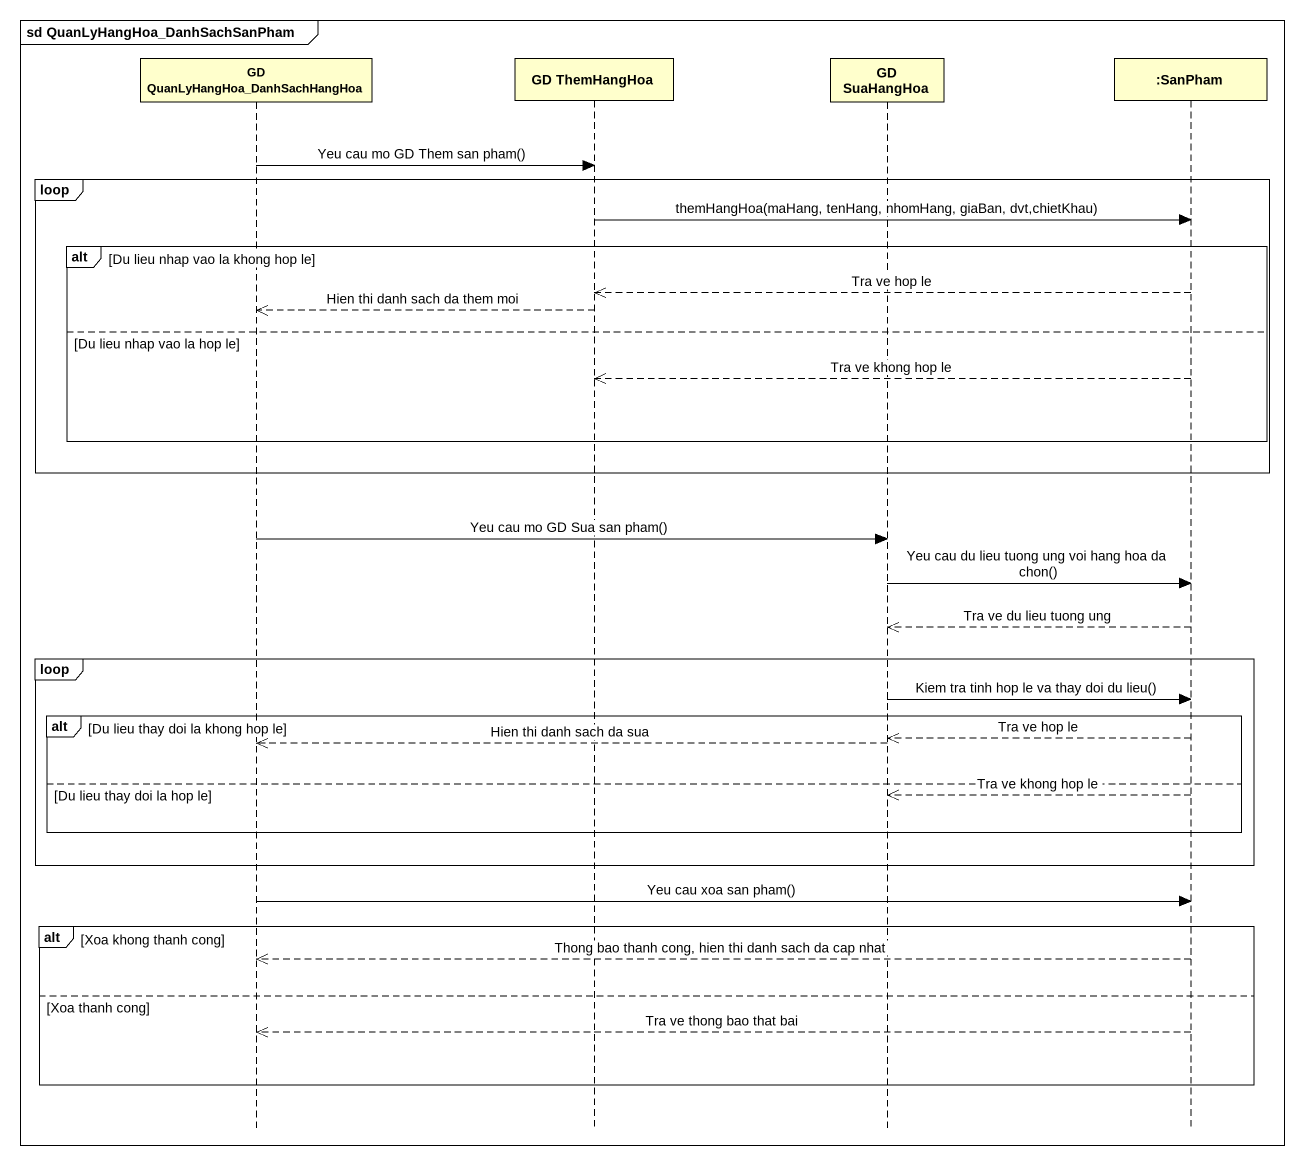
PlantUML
@startuml
mainframe sd QuanLyHangHoa_DanhSachSanPham
hide footbox
participant "GD QuanLyHangHoa_DanhSachHangHoa" as GD_QuanLyHangHoa
participant "GD ThemHangHoa" as GD_ThemHangHoa
participant "GD SuaHangHoa" as GD_SuaHangHoa
participant ":SanPham" as SanPham

GD_QuanLyHangHoa -> GD_ThemHangHoa : Yeu cau mo GD Them san pham()
loop
  GD_ThemHangHoa -> SanPham : themHangHoa(maHang, tenHang, nhomHang, giaBan, dvt,chietKhau)
  alt Du lieu nhap vao la khong hop le
    SanPham -->> GD_ThemHangHoa : Tra ve hop le
    GD_ThemHangHoa -->> GD_QuanLyHangHoa : Hien thi danh sach da them moi
  else Du lieu nhap vao la hop le
    SanPham -->> GD_ThemHangHoa : Tra ve khong hop le
  end
end
GD_QuanLyHangHoa -> GD_SuaHangHoa : Yeu cau mo GD Sua san pham()
GD_SuaHangHoa -> SanPham : Yeu cau du lieu tuong ung voi hang hoa da chon()
SanPham -->> GD_SuaHangHoa : Tra ve du lieu tuong ung
loop
  GD_SuaHangHoa -> SanPham : Kiem tra tinh hop le va thay doi du lieu()
  alt Du lieu thay doi la khong hop le
    SanPham -->> GD_SuaHangHoa : Tra ve hop le
    GD_SuaHangHoa -->> GD_QuanLyHangHoa : Hien thi danh sach da sua
  else Du lieu thay doi la hop le
    SanPham -->> GD_SuaHangHoa : Tra ve khong hop le
  end
end
GD_QuanLyHangHoa -> SanPham : Yeu cau xoa san pham()
alt Xoa khong thanh cong
  SanPham -->> GD_QuanLyHangHoa : Thong bao thanh cong, hien thi danh sach da cap nhat
else Xoa thanh cong
  SanPham -->> GD_QuanLyHangHoa : Tra ve thong bao that bai
end
@enduml
